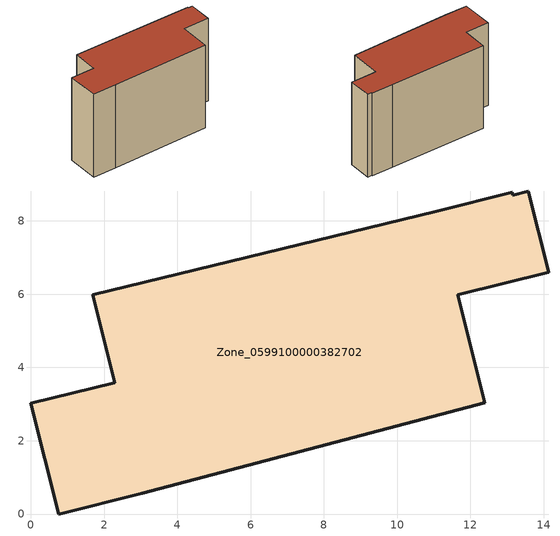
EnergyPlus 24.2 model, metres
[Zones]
Zone_0599100000382702
 floor ground (C_G): 0,3.02 2.28,3.59 1.68,5.98 11.08,8.27 13.13,8.78 13.16,8.71 13.58,8.82 14.13,6.6 11.66,5.98 12.39,3.04 3.04,0.57 0.76,0 z0
 wall outside (C_F): 2.28,3.59 0,3.02 0.76,0 3.04,0.57 12.39,3.04 11.66,5.98 14.13,6.6 13.58,8.82 13.16,8.71 13.13,8.78 11.08,8.27 1.68,5.98 2.28,3.59 z0:8.69
 roof outside (C_R): 14.13,6.6 13.58,8.82 13.16,8.71 13.13,8.78 11.08,8.27 1.68,5.98 2.28,3.59 0,3.02 0.76,0 3.04,0.57 12.39,3.04 11.66,5.98 z8.69
[BUILDING]
Pand.0599100000382702: North Axis=0; Terrain=City; Loads Convergence Tolerance Value=0.04; Temperature Convergence Tolerance Value=0.4; Solar Distribution=FullExterior; Maximum Number of Warmup Days=25; Minimum Number of Warmup Days=1
[Site:Location]
Rotterdam.The.Hague.AP_ZH_NLD Design_Conditions: Latitude=51.96; Longitude=4.45; Time Zone=1; Elevation=-4.5
[SITE:GROUNDTEMPERATURE:BUILDINGSURFACE]
18, 18, 18, 18, 18, 18, 18, 18, 18, 18, 18, 18
[MATERIAL] Thermal Absorptance=0.9; Solar Absorptance=0.7; Visible Absorptance=0.7
Name | Roughness | Thickness | Conductivity | Density | Specific Heat
G.TI.1992-2005 | MediumSmooth | 0.15 | 0.06 | 540 | 1210
F.TI.1992-2005 | Rough | 0.3 | 0.12 | 1920 | 840
R.TI.1992-2005 | MediumRough | 0.2 | 0.08 | 1500 | 1000
[CONSTRUCTION]
C_G: G.TI.1992-2005
C_F: F.TI.1992-2005
C_R: R.TI.1992-2005
[ZONE]
Zone_0599100000382702: Type=1; Multiplier=1; Ceiling Height=Autocalculate; Volume=Autocalculate; Floor Area=autocalculate; Part of Total Floor Area=Yes
[ZONEINFILTRATION:DESIGNFLOWRATE]
Infil_Zone_0599100000382702: Zone or ZoneList or Space or SpaceList=Zone_0599100000382702; Schedule=AlwaysOn; Design Flow Rate Calculation Method=Flow/Area; Flow Rate per Floor Area=0.0015; Constant Term Coefficient=1; Temperature Term Coefficient=0; Velocity Term Coefficient=0; Velocity Squared Term Coefficient=0
[HVACTEMPLATE:ZONE:IDEALLOADSAIRSYSTEM]
Zone_0599100000382702: Maximum Heating Supply Air Temperature=50; Minimum Cooling Supply Air Temperature=13; Maximum Heating Supply Air Humidity Ratio=0.0156; Minimum Cooling Supply Air Humidity Ratio=0.0077; Heating Limit=NoLimit; Cooling Limit=NoLimit; Dehumidification Control Type=ConstantSensibleHeatRatio; Cooling Sensible Heat Ratio=0.7; Dehumidification Setpoint=60; Humidification Control Type=None; Humidification Setpoint=30; Outdoor Air Method=None; Outdoor Air Flow Rate per Person=0.00944; Outdoor Air Flow Rate per Zone Floor Area=0; Outdoor Air Flow Rate per Zone=0; Demand Controlled Ventilation Type=None; Outdoor Air Economizer Type=NoEconomizer; Heat Recovery Type=None; Sensible Heat Recovery Effectiveness=0.7; Latent Heat Recovery Effectiveness=0.65
[ZONECONTROL:THERMOSTAT]
ThermostatControl_Zone_0599100000382702: Zone or ZoneList=Zone_0599100000382702; Control Type Schedule=DualSetpointControlType; Control 1=Thermostat_Zone_0599100000382702; Temperature Difference Between Cutout And Setpoint=0
[THERMOSTATSETPOINT:DUALSETPOINT]
Thermostat_Zone_0599100000382702: Heating Setpoint Temperature Schedule=HeatingSetpoint_Zone_0599100000382702; Cooling Setpoint Temperature Schedule=CoolingSetpoint_Zone_0599100000382702
[SCHEDULE:COMPACT]
HeatingSetpoint_Zone_0599100000382702: Through: 12/31, For: AllDays, Until: 24:00, 21
CoolingSetpoint_Zone_0599100000382702: Through: 12/31, For: AllDays, Until: 24:00, 24
DualSetpointControlType: Through: 12/31, For: AllDays, Until: 24:00, 4
AlwaysOn: Through: 12/31, For: AllDays, Until: 24:00, 1
